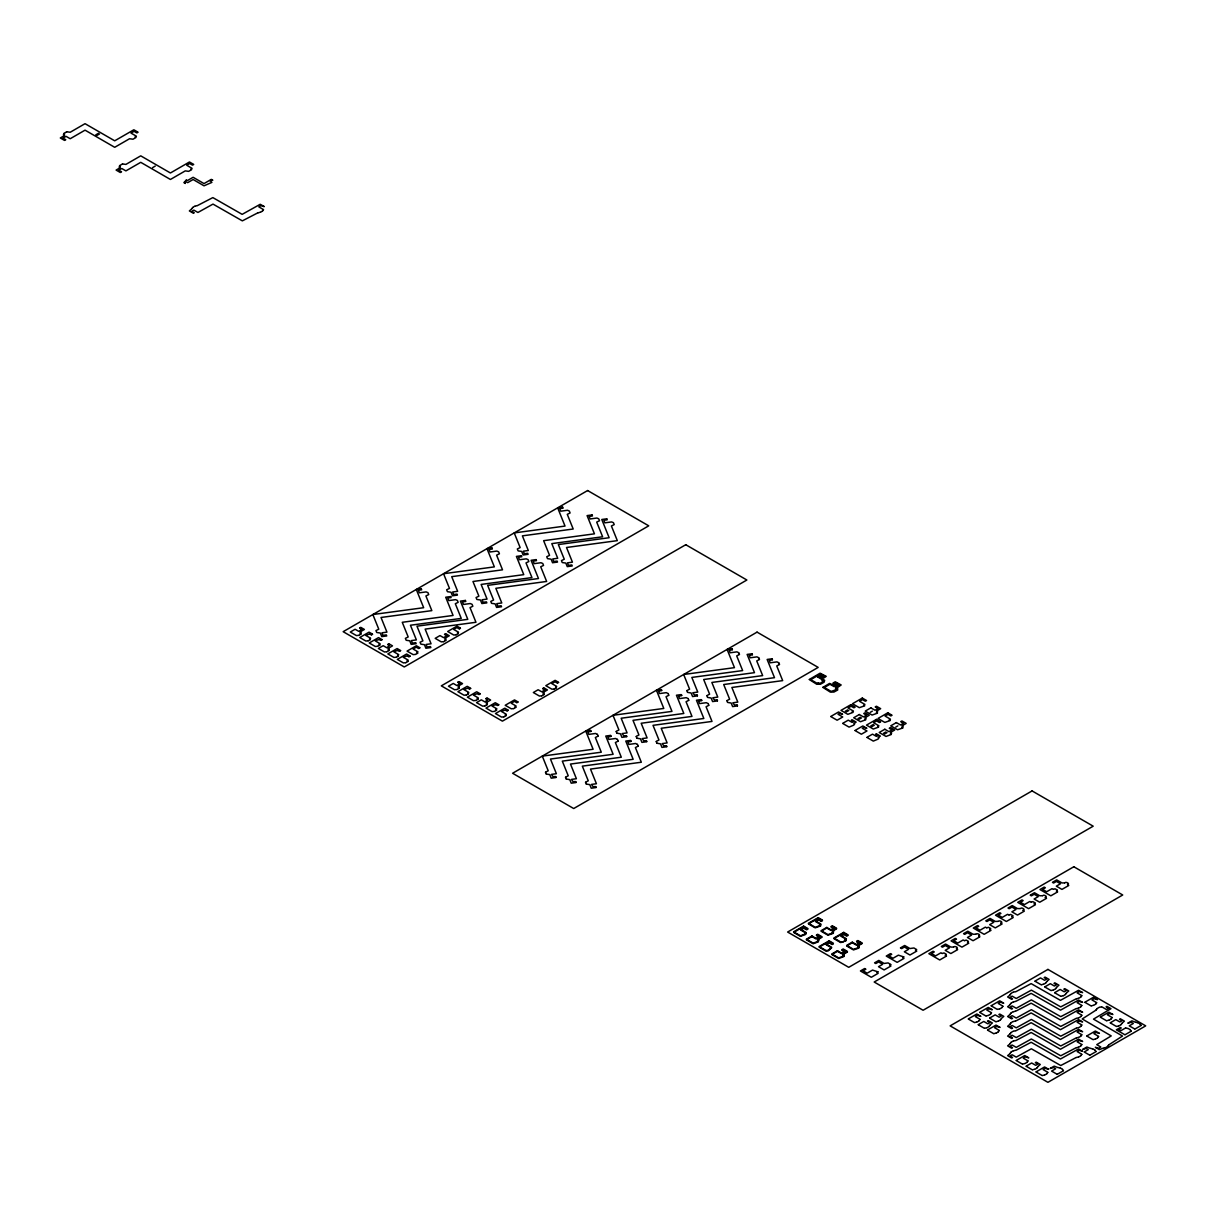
<?xml version="1.0" encoding="UTF-8"?>
<svg xmlns="http://www.w3.org/2000/svg" width="1206" height="1206" viewBox="0 0 1206 1206"><rect width="100%" height="100%" fill="white"/><g stroke="black" fill="none" stroke-linecap="round" stroke-linejoin="round"><path stroke-width="1.5" d="M95.787 134.846L98.44 133.308M96.872 135.464L99.51 133.941M152.589 167.634L155.227 166.096M192.643 207.417L194.769 206.181M191.709 208.653L192.643 207.643M196.91 205.638L195.176 206.181M258.28 212.814L260.014 212.286M263.481 209.814L262.546 210.809M260.421 212.286L262.546 211.05M359.674 628.009L360.639 627.452M358.8 635.381L360.88 634.175M371.554 634.869L372.518 634.311M368.267 640.838L370.348 639.632M381.021 640.326L381.985 639.783M377.734 646.31L379.815 645.104M387.759 644.426L388.724 643.868M386.87 651.783L388.965 650.577M399.623 651.285L400.588 650.727M396.337 657.255L398.432 656.049M418.844 648.466L419.809 647.908M444.562 634.326L445.527 633.768M409.09 656.742L410.055 656.185M415.557 654.436L417.653 653.245M459.456 628.869L460.421 628.311M405.804 662.712L407.884 661.506M443.672 641.682L445.768 640.476M456.17 634.838L458.25 633.647M457.828 682.189L458.793 681.631M456.953 689.546L459.034 688.34M469.692 689.048L470.657 688.49M466.405 695.018L468.501 693.812M479.159 694.505L480.124 693.947M475.873 700.475L477.953 699.269M485.897 698.606L486.862 698.048M485.023 705.962L487.103 704.756M497.776 705.45L498.741 704.892M494.49 711.419L496.57 710.228M516.997 702.646L517.962 702.088M542.715 688.49L543.665 687.933M507.244 710.922L508.208 710.364M513.711 708.615L515.791 707.409M557.594 683.048L558.559 682.49M503.957 716.892L506.038 715.686M541.826 695.862L543.906 694.656M554.308 689.018L556.403 687.812M830.874 716.424L838.592 711.962L842.602 714.284L839.482 713.409L838.019 714.254L842.738 716.982L837.13 720.223L830.874 716.605M845.27 711.239L847.682 709.852M846.386 711.887L848.798 710.5M842.798 723.314L848.255 720.163L852.175 722.424L853.637 721.58L851.315 720.238L852.129 719.786L856.139 722.093L853.878 723.404L854.677 723.871L853.773 725.123L849.054 727.112L842.798 723.494M857.979 718.625L860.391 717.238M870.28 712.339L872.36 711.133M859.094 719.273L861.506 717.887M855.114 730.414L862.833 725.967L866.843 728.273L863.737 727.414L862.275 728.258L866.993 730.972L861.37 734.213L855.114 730.61M870.777 725.967L873.189 724.58M871.908 726.615L874.305 725.228M867.054 737.303L872.511 734.153L876.415 736.414L877.878 735.57L875.571 734.243L876.37 733.776L880.38 736.097L878.119 737.394L878.918 737.861L878.028 739.127L873.31 741.102L867.054 737.499M883.485 733.354L885.897 731.967M895.787 727.067L897.882 725.861M884.616 734.002L887.013 732.615M942.549 953.479L943.936 952.921L946.167 954.157M953.66 947.072C954.7 945.398 959.328 947.991 956.464 948.685M964.77 940.65L966.157 940.092L968.388 941.328M975.88 934.243C976.966 932.57 981.548 935.208 978.684 935.856M986.99 927.821L988.377 927.263L990.608 928.499M998.101 921.399C999.186 919.741 1003.769 922.379 1000.905 923.027M1009.211 914.992L1010.598 914.434L1012.829 915.671M1020.321 908.57C1021.407 906.912 1025.989 909.55 1023.125 910.198M1031.432 902.163L1032.818 901.606L1035.05 902.842M1042.542 895.741C1043.627 894.083 1048.24 896.721 1045.346 897.37M1053.652 889.335L1055.039 888.777L1057.27 890.013M1064.762 882.913C1065.803 881.269 1070.446 883.817 1067.566 884.541M945.353 955.107L946.167 954.624M967.574 942.278L968.388 941.796M989.794 929.449L990.608 928.967M1012.015 916.62L1012.829 916.138M1034.235 903.791L1035.05 903.309M1056.456 890.963L1057.27 890.48M1010.96 993.427L1013.085 992.191M1010.025 994.664L1010.96 993.654M1015.226 991.649L1013.492 992.191M968.388 1018.874L976.83 1014.005L980.885 1016.341L977.508 1015.392L975.368 1016.613L980.056 1019.311M979.8 1012.286L988.257 1007.402L992.297 1009.754L988.92 1008.789L986.794 1010.025L991.468 1012.723M991.226 1005.698L999.668 1000.814L1003.724 1003.151L1000.347 1002.201L998.221 1003.437L1002.895 1006.136M1035.05 981.066L1040.507 977.915L1044.577 980.282L1046.718 979.046L1044.2 977.599L1045.059 977.101L1049.114 979.438L1046.718 981.503M974.84 1022.552L976.634 1022.04M980.056 1019.552L979.166 1020.577M986.267 1015.965L988.046 1015.452M991.468 1012.965L990.578 1013.99M997.679 1009.377L999.473 1008.864M1002.895 1006.362L1002.005 1007.402M977.041 1022.04L979.166 1020.819M988.453 1015.452L990.578 1014.231M999.88 1008.864L1002.005 1007.628M1041.517 984.744L1043.28 984.232M1046.718 981.744L1045.798 982.754M1010.96 1003.196L1013.085 1001.975M1043.687 984.232L1045.828 983.011M1010.025 1004.432L1010.96 1003.437M1015.226 1001.432L1013.492 1001.975M978.307 1024.603L983.749 1021.452L987.835 1023.819L989.96 1022.582L987.458 1021.135L988.317 1020.638L992.372 1022.974L989.975 1025.04M989.719 1018.015L995.176 1014.864L999.246 1017.216L1001.387 1015.98L998.87 1014.532L999.729 1014.035L1003.784 1016.372L1001.387 1018.452M1044.878 986.84L1050.336 983.689L1054.406 986.041L1056.546 984.82L1054.029 983.357L1054.888 982.86L1058.943 985.196L1056.546 987.277M1010.96 1012.98L1013.085 1011.744M984.759 1028.281L986.538 1027.768M989.975 1025.281L989.056 1026.291M996.186 1021.693L997.95 1021.181M1001.387 1018.693L1000.467 1019.703M986.945 1027.768L989.071 1026.532M998.357 1021.181L1000.498 1019.944M1010.025 1014.216L1010.96 1013.206M1015.226 1011.201L1013.492 1011.744M1051.346 990.518L1053.109 990.005M1056.546 987.518L1055.627 988.528M1053.516 990.005L1055.657 988.769M987.563 1029.954L996.02 1025.085L1000.076 1027.422L996.699 1026.472L994.558 1027.693L999.231 1030.391M1054.707 992.613L1060.164 989.463L1064.25 991.814L1066.375 990.578L1063.858 989.131L1064.717 988.634L1068.772 990.97L1066.375 993.051M1010.96 1022.748L1013.085 1021.527M1010.025 1023.984L1010.96 1022.99M1015.226 1020.985L1013.492 1021.527M994.03 1033.632L995.809 1033.12M999.231 1030.633L998.342 1031.658M996.216 1033.12L998.342 1031.899M1061.174 996.292L1062.953 995.764M1066.375 993.277L1065.471 994.302M1063.36 995.764L1065.486 994.543M1010.96 1032.532L1013.085 1031.296M1010.025 1033.768L1010.96 1032.758M1015.226 1030.753L1013.492 1031.296M1076.581 998.824L1078.33 998.297M1081.797 995.824L1080.862 996.834M1078.737 998.297L1080.862 997.061M1010.96 1042.301L1013.085 1041.08M1010.025 1043.537L1010.96 1042.542M1015.226 1040.537L1013.492 1041.08M1084.978 1002.171L1093.42 997.302L1097.475 999.638L1094.098 998.689L1091.958 999.91L1096.646 1002.623M1076.581 1008.608L1078.33 1008.065M1081.797 1005.593L1080.862 1006.603M1078.737 1008.065L1080.862 1006.844M1010.96 1052.084L1013.085 1050.848M1091.43 1005.864L1093.224 1005.337M1096.646 1002.849L1095.757 1003.874M1010.025 1053.32L1010.96 1052.31M1015.226 1050.305L1013.492 1050.848M1093.631 1005.337L1095.757 1004.116M1076.581 1018.377L1078.33 1017.849M1081.797 1015.377L1080.862 1016.387M1078.737 1017.849L1080.862 1016.613M1097.083 1008.563L1099.209 1007.342M1096.148 1009.814L1097.083 1008.804M1101.364 1006.799L1099.616 1007.342M1016.296 1060.406L1024.738 1055.521L1028.793 1057.858L1025.417 1056.908L1023.276 1058.144L1027.949 1060.843M1076.581 1028.16L1078.33 1027.618M1081.797 1025.145L1080.862 1026.155M1078.737 1027.618L1080.862 1026.396M1100.415 1017.035L1108.857 1012.166L1112.912 1014.502L1109.535 1013.553L1107.394 1014.774L1112.083 1017.472M1022.748 1064.084L1024.527 1063.556M1027.949 1061.069L1027.06 1062.094M1024.934 1063.556L1027.06 1062.335M1026.216 1066.119L1031.658 1062.983L1035.743 1065.335L1037.869 1064.099L1035.351 1062.652L1036.225 1062.154L1040.265 1064.491L1037.869 1066.556M1076.581 1037.929L1078.33 1037.401M1081.797 1034.929L1080.862 1035.939M1106.867 1020.713L1108.661 1020.201M1112.083 1017.713L1111.193 1018.738M1078.737 1037.401L1080.862 1036.165M1109.068 1020.201L1111.193 1018.98M1086.908 1035.894L1095.365 1031.024L1099.405 1033.361L1096.028 1032.411L1093.902 1033.632L1098.576 1036.346M1110.334 1022.763L1115.776 1019.613L1119.861 1021.964L1121.987 1020.743L1119.485 1019.296L1120.344 1018.784L1124.399 1021.135L1122.002 1023.201M1032.668 1069.797L1034.447 1069.285M1037.869 1066.797L1036.964 1067.807M1034.854 1069.285L1036.979 1068.064M1076.581 1047.713L1078.33 1047.17M1081.797 1044.697L1080.862 1045.708M1036.12 1071.848L1044.562 1066.963L1048.617 1069.3L1045.24 1068.35L1043.115 1069.586L1047.788 1072.285M1078.737 1047.17L1080.862 1045.949M1093.375 1039.587L1095.154 1039.059M1098.576 1036.572L1097.686 1037.597M1116.786 1026.442L1118.565 1025.929M1122.002 1023.442L1121.083 1024.452M1095.561 1039.059L1097.686 1037.838M1118.972 1025.929L1121.098 1024.693M1042.572 1075.526L1044.366 1075.013M1047.788 1072.526L1046.898 1073.551M1090.42 1048.406L1086.832 1047.019L1082.777 1049.356L1086.154 1048.406L1088.279 1049.627L1084.209 1051.994L1089.666 1055.129M1125.545 1027.979L1120.871 1030.678L1118.731 1029.442L1121.248 1027.994L1120.389 1027.497L1116.334 1029.834L1124.791 1034.703M1135.464 1022.251L1131.876 1020.864L1127.821 1023.201L1131.198 1022.251L1133.323 1023.472L1129.253 1025.839L1134.71 1028.974M1044.773 1075.013L1046.898 1073.777M1057.798 1067.521L1054.21 1066.134L1050.155 1068.471L1053.531 1067.521L1055.672 1068.742L1051.587 1071.094L1057.044 1074.245M1076.581 1057.481L1078.33 1056.953M1081.797 1054.481L1080.862 1055.491M1127.731 1028.492L1125.952 1027.979M1078.737 1056.953L1080.862 1055.717M1130.263 1029.954L1131.153 1030.979M1140.183 1024.226L1141.072 1025.251M1095.138 1050.381L1096.028 1051.406M1062.516 1069.496L1063.421 1070.521M1125.108 1034.703L1131.153 1031.22M1135.027 1028.974L1141.072 1025.492M1089.983 1055.129L1096.028 1051.647M1057.361 1074.245L1063.421 1070.762M1103.369 1048.24L1105.103 1047.697M1108.585 1045.24L1107.636 1046.235M1105.51 1047.697L1107.636 1046.476M1092.591 1048.934L1090.827 1048.406M1137.635 1022.778L1135.871 1022.251M1059.968 1068.049L1058.205 1067.521M731.861 648.768L727.097 649.416L734.469 667.657L683.666 674.486L689.591 689.154L686.998 690.525M732.268 649.793L731.936 649.838A2.894 1.673 0 0 1 729.947 650.094L729.178 650.215L730.203 652.763L736.941 651.858L738.539 652.642M739.323 654.557L736.715 655.913L742.64 670.581L691.837 677.425L697.761 692.093L692.787 692.772L694.596 695.214A2.894 1.673 0 0 1 696.586 694.942L696.917 694.897M751.881 653.788L747.117 654.421L754.489 672.662L703.686 679.506L709.61 694.174L707.018 695.53M752.288 654.813L751.956 654.858A2.894 1.673 0 0 1 749.966 655.114L749.197 655.22L750.222 657.783L756.961 656.863L758.559 657.662M759.343 659.576L756.735 660.933L762.659 675.601L711.857 682.445L717.781 697.113L712.806 697.777L714.615 700.234A2.894 1.673 0 0 1 716.605 699.962L716.937 699.917M771.9 658.808L767.137 659.441L774.508 677.682L723.706 684.526L729.63 699.194L727.037 700.55M772.307 659.833L771.976 659.878A2.894 1.673 0 0 1 769.986 660.134L769.217 660.24L770.242 662.787L776.981 661.883L778.579 662.682M779.362 664.596L776.754 665.953L782.679 680.621L731.876 687.465L737.801 702.133L732.826 702.797L734.635 705.239A2.894 1.673 0 0 1 736.625 704.982L736.956 704.937M661.174 689.576L656.426 690.209L663.797 708.45L612.98 715.294L618.919 729.962L616.311 731.318M659.275 690.902L658.506 691.008L659.531 693.571L666.27 692.651L667.868 693.45M661.597 690.601L661.265 690.646A2.894 1.673 0 0 1 659.275 690.902M687.767 692.425L691.128 692.983L692.576 696.555L697.324 695.922M668.637 695.365L666.044 696.721L671.968 711.389L621.165 718.233L627.09 732.901L622.115 733.565L623.924 736.007A2.894 1.673 0 0 1 625.899 735.75L626.246 735.705M681.194 694.596L676.445 695.229L683.817 713.47L632.999 720.314L638.939 734.982L636.331 736.338M681.616 695.606L681.269 695.651A2.894 1.673 0 0 1 679.295 695.922L678.526 696.028L679.551 698.576L686.289 697.671L687.887 698.47M707.786 697.445L711.148 698.003L712.595 701.575L717.344 700.942M688.656 700.385L686.063 701.741L691.988 716.409L641.185 723.253L647.109 737.921L642.135 738.585L643.944 741.027A2.894 1.673 0 0 1 645.919 740.77L646.265 740.725M701.214 699.616L696.465 700.249L703.837 718.49L653.019 725.334L658.958 740.002L656.35 741.358M701.636 700.626L701.289 700.671A2.894 1.673 0 0 1 699.314 700.942L698.53 701.048L699.57 703.595L706.309 702.691L707.907 703.475M727.806 702.465L731.168 703.023L732.615 706.595L737.363 705.947M708.676 705.389L706.083 706.761L712.007 721.429L661.205 728.258L667.129 742.926L662.154 743.605L663.963 746.047A2.894 1.673 0 0 1 665.938 745.79L666.285 745.73M590.488 730.384L585.739 731.032L593.111 749.273L542.293 756.117L548.217 770.785L545.625 772.142M590.895 731.409L590.563 731.454A2.894 1.673 0 0 1 588.588 731.725L587.804 731.831L588.83 734.379L595.568 733.474L597.181 734.258M617.095 733.233L620.457 733.791L621.904 737.363L626.653 736.715M597.95 736.173L595.357 737.529L601.281 752.197L550.464 759.041L556.388 773.709L551.428 774.388L553.222 776.83A2.894 1.673 0 0 1 555.212 776.558L555.544 776.513M610.507 735.404L605.759 736.052L613.13 754.293L562.313 761.122L568.237 775.79L565.644 777.146M610.914 736.429L610.583 736.474A2.894 1.673 0 0 1 608.608 736.73L607.824 736.851L608.849 739.399L615.588 738.494L617.201 739.278M637.115 738.253L640.476 738.811L641.924 742.383L646.672 741.735M617.969 741.193L615.377 742.549L621.301 757.217L570.483 764.061L576.408 778.729L571.448 779.393L573.242 781.85A2.894 1.673 0 0 1 575.232 781.578L575.564 781.533M630.527 740.424L625.778 741.057L633.15 759.298L582.332 766.142L588.257 780.81L585.664 782.166M630.934 741.449L630.602 741.494A2.894 1.673 0 0 1 628.628 741.75L627.844 741.856L628.869 744.419L635.607 743.499L637.22 744.298M657.134 743.273L660.496 743.831L661.943 747.388L666.692 746.755M637.989 746.212L635.396 747.569L641.321 762.237L590.503 769.081L596.427 783.749L591.468 784.413L593.262 786.855A2.894 1.673 0 0 1 595.251 786.598L595.583 786.553M546.393 774.056L549.77 774.599L551.202 778.172L555.951 777.538M566.413 779.061L569.79 779.619L571.222 783.191L575.971 782.558M586.433 784.081L589.809 784.639L591.241 788.211L595.99 787.563M257.873 212.814L242.346 220.864L212.995 204.1L197.92 212.467L193.834 210.115L191.754 211.321L194.272 212.769L193.397 213.281L189.357 210.929L191.709 208.879M1015.769 991.739L1031.145 983.614L1060.451 1000.362L1078.571 990.277L1082.626 992.613L1079.249 991.664L1077.124 992.885L1081.797 995.583M1015.769 1030.829L1031.145 1022.718L1060.451 1039.466L1078.571 1029.381L1082.626 1031.718L1079.249 1030.768L1077.124 1031.989L1081.797 1034.688M1015.769 1040.612L1031.145 1032.487L1060.451 1049.235L1078.571 1039.15L1082.626 1041.487L1079.249 1040.537L1077.124 1041.773L1081.797 1044.471M1015.769 1050.381L1031.145 1042.27L1060.451 1059.019L1078.571 1048.934L1082.626 1051.27L1079.249 1050.305L1077.124 1051.542L1081.797 1054.24M1076.174 1008.608L1060.737 1016.658L1031.356 999.895L1016.236 1008.261L1012.151 1005.91L1010.025 1007.131L1012.543 1008.593L1011.668 1009.09L1007.628 1006.754L1010.1 1004.719M1076.174 1018.377L1060.737 1026.427L1031.356 1009.678L1016.236 1018.03L1012.151 1015.678L1010.025 1016.914L1012.543 1018.361L1011.668 1018.859L1007.628 1016.522L1010.025 1014.442M1076.174 1028.16L1060.737 1036.21L1031.356 1019.447L1016.236 1027.813L1012.151 1025.462L1010.025 1026.683L1012.543 1028.145L1011.668 1028.643L1007.628 1026.306L1010.025 1024.226M1102.962 1048.24L1099.375 1049.627L1095.319 1047.29L1098.696 1048.24L1100.837 1047.019L1096.751 1044.652L1111.239 1035.924L1082.219 1018.964L1096.148 1010.04M1076.174 1037.929L1060.737 1045.979L1031.356 1029.231L1016.236 1037.582L1012.151 1035.23L1010.025 1036.467L1012.543 1037.914L1011.668 1038.411L1007.628 1036.075L1010.025 1033.994M1076.174 1047.713L1060.737 1055.763L1031.356 1038.999L1016.236 1047.366L1012.151 1045.014L1010.025 1046.235L1012.543 1047.697L1011.668 1048.195L1007.628 1045.843L1010.1 1043.823M1015.723 1021.03L1031.145 1012.934L1060.451 1029.683L1078.571 1019.598L1082.626 1021.934L1079.249 1020.985L1077.124 1022.221L1081.797 1024.919M1076.174 1057.481L1060.737 1065.531L1031.356 1048.783L1016.236 1057.134L1012.151 1054.783L1010.025 1056.019L1012.543 1057.466L1011.668 1057.964L1007.628 1055.627L1010.1 1053.607M263.481 209.573L258.808 206.874L260.903 205.668L264.28 206.618L260.225 204.281L242.15 214.351L212.844 197.603L197.317 205.638M1064.355 882.913L1061.943 882.928L1056.682 879.898L1052.431 882.355L1053.607 883.033L1056.396 881.42L1060.481 883.772L1056.32 886.169L1061.943 889.41L1068.772 885.475L1067.566 884.782M1053.245 889.335L1052.039 888.641L1046.672 891.747L1042.587 889.38L1045.376 887.767L1044.2 887.088L1039.949 889.546L1050.818 895.832L1057.662 891.882L1056.456 891.189M1042.135 895.741L1039.723 895.757L1034.462 892.726L1030.21 895.184L1031.386 895.862L1034.175 894.249L1038.26 896.601L1034.1 898.998L1039.723 902.239L1046.552 898.304L1045.346 897.611M1031.024 902.163L1029.818 901.47L1024.452 904.575L1020.366 902.209L1023.155 900.596L1021.979 899.917L1017.728 902.374L1028.597 908.661L1035.441 904.711L1034.235 904.018M1019.914 908.57L1017.502 908.585L1012.241 905.555L1007.99 908.012L1009.166 908.691L1011.955 907.078L1016.04 909.43L1011.879 911.826L1017.502 915.068L1024.331 911.133L1023.125 910.44M1008.804 914.992L1007.598 914.299L1002.231 917.404L998.146 915.037L1000.935 913.424L999.759 912.746L995.508 915.203L1006.377 921.49L1013.221 917.54L1012.015 916.846M997.694 921.399L995.282 921.414L990.02 918.384L985.769 920.841L986.945 921.52L989.734 919.907L993.819 922.258L989.659 924.655L995.282 927.896L1002.111 923.962L1000.905 923.268M986.583 927.821L985.377 927.128L980.011 930.233L975.925 927.866L978.714 926.268L977.538 925.575L973.287 928.032L984.156 934.318L991 930.369L989.794 929.675M558.559 682.31L555.122 680.32L545.805 685.686L551.911 689.199L553.991 689.018M557.278 683.048L555.031 681.752L551.82 683.606L556.72 686.425L555.514 687.119L556.403 687.631M460.421 628.13L456.968 626.14L447.667 631.507L453.757 635.034L455.853 634.838M459.139 628.869L456.893 627.572L453.682 629.426L458.566 632.245L457.375 632.954L458.25 633.452M1138.057 1022.763L1140.183 1024M1101.771 1006.799L1106.445 1009.512L1108.57 1008.276L1106.068 1006.829L1106.927 1006.332L1110.982 1008.668L1093.495 1019.13L1122.515 1036.044L1108.585 1044.999M975.473 934.243L973.061 934.243L967.8 931.213L963.549 933.67L964.725 934.348L967.514 932.735L971.599 935.087L967.438 937.484L973.061 940.725L979.89 936.791L978.684 936.097M543.996 687.933L547.434 689.938L542.956 692.53L544.238 693.269L543.032 693.963L543.906 694.475M542.715 688.686L544.961 689.983L541.75 691.822L538.132 689.742L533.323 692.53L539.414 696.043L541.509 695.862M1084.978 1002.367L1091.023 1005.864M445.843 633.768L449.295 635.758L444.803 638.351L446.084 639.09L444.878 639.783L445.768 640.296M1128.138 1028.492L1130.263 1029.713M1076.174 998.824L1060.737 1006.874L1031.356 990.126L1016.236 998.478L1012.151 996.126L1010.025 997.362L1012.543 998.809L1011.668 999.307L1007.628 996.97L1010.1 994.95M444.562 634.507L446.808 635.803L443.597 637.657L439.994 635.577L435.185 638.351L441.275 641.863L443.356 641.682M1081.797 1005.367L1077.124 1002.668L1079.249 1001.432L1082.626 1002.382L1078.571 1000.045L1060.526 1010.146L1031.145 993.382L1015.633 1001.432M1100.415 1017.231L1106.46 1020.713M1110.334 1022.944L1116.379 1026.442M1035.05 981.262L1041.11 984.744M1044.878 987.021L1050.939 990.518M964.363 940.65L963.157 939.956L957.79 943.062L953.705 940.695L956.494 939.097L955.318 938.404L951.067 940.861L961.936 947.147L968.78 943.198L967.574 942.504M1054.707 992.794L1060.767 996.292M1081.797 1015.135L1077.124 1012.437L1079.249 1011.216L1082.626 1012.166L1078.571 1009.829L1060.451 1019.914L1031.145 1003.166L1015.633 1011.201M953.253 947.072L950.841 947.072L945.579 944.042L941.328 946.499L942.504 947.177L945.293 945.564L949.378 947.916L945.218 950.313L950.841 953.554L957.67 949.619L956.464 948.926M517.962 701.907L514.51 699.917L505.208 705.284L511.299 708.796L513.394 708.615M516.681 702.646L514.434 701.349L511.223 703.204L516.123 706.023L514.917 706.716L515.791 707.229M419.809 647.728L416.372 645.738L407.055 651.104L413.161 654.632L415.241 654.436M418.527 648.466L416.281 647.17L413.07 649.024L417.969 651.843L416.763 652.536L417.653 653.049M1086.908 1036.09L1092.968 1039.587M942.142 953.479L940.936 952.785L935.57 955.891L931.484 953.524L934.273 951.926L933.097 951.233L928.846 953.69L939.715 959.976L946.559 956.026L945.353 955.333M459.109 681.631L462.561 683.621L458.069 686.214L459.35 686.953L458.144 687.646L459.034 688.159M470.657 688.294L467.219 686.304L457.903 691.686L464.009 695.199L466.089 695.018M480.124 693.767L476.671 691.777L467.37 697.143L473.476 700.671L475.556 700.475M487.194 698.048L490.631 700.038L486.139 702.631L487.435 703.369L486.229 704.063L487.103 704.575M498.741 704.711L495.289 702.721L485.988 708.088L492.078 711.615L494.159 711.419M508.208 710.168L504.756 708.178L495.455 713.56L501.545 717.073L503.626 716.892M1093.013 1048.918L1095.138 1050.155M457.828 682.37L458.506 682.762A1.809 1.055 0 0 0 459.396 683.274L460.074 683.666L456.863 685.521L453.26 683.44L448.451 686.214L454.541 689.742L456.622 689.546M469.375 689.048L468.697 688.656A1.809 1.055 0 0 1 467.807 688.129L463.918 689.591L468.817 692.425L467.611 693.118L468.501 693.631M478.842 694.505L478.164 694.113A1.809 1.055 0 0 1 477.275 693.601L473.385 695.063L478.285 697.882L477.079 698.576L477.953 699.088M485.897 698.787L486.47 699.103A1.809 1.055 0 0 0 487.586 699.751L484.948 701.937L481.33 699.842L476.521 702.631L482.611 706.143L484.706 705.962M497.46 705.45L496.887 705.133A1.809 1.055 0 0 1 495.772 704.485L492.003 706.007L496.887 708.827L495.696 709.52L496.57 710.033M506.912 710.922L506.354 710.59A1.809 1.055 0 0 1 505.239 709.942L501.47 711.465L506.354 714.299L505.148 714.992L506.038 715.505M360.971 627.452L364.408 629.457L359.916 632.05L361.212 632.788L360.006 633.482L360.88 633.994M372.518 634.13L369.066 632.14L359.765 637.507L365.855 641.019L367.936 640.838M381.985 639.587L378.533 637.597L369.232 642.964L375.322 646.491L377.403 646.31M389.041 643.868L392.493 645.858L388 648.451L389.282 649.19L388.076 649.883L388.965 650.396M400.588 650.531L397.136 648.542L387.835 653.923L393.94 657.436L396.02 657.255M410.055 656.004L406.603 654.014L397.302 659.38L403.392 662.908L405.487 662.712M359.674 628.205L360.353 628.582A1.809 1.055 0 0 0 361.257 629.11L361.921 629.502L358.725 631.341L355.107 629.261L350.298 632.05L356.388 635.562L358.484 635.381M371.237 634.869L370.559 634.477A1.809 1.055 0 0 1 369.669 633.964L365.78 635.426L370.664 638.245L369.473 638.939L370.348 639.451M380.689 640.326L380.026 639.934A1.809 1.055 0 0 1 379.121 639.421L375.247 640.883L380.131 643.718L378.925 644.411L379.815 644.909M387.759 644.607L388.317 644.939A1.809 1.055 0 0 0 389.448 645.587L386.794 647.758L383.191 645.677L378.367 648.451L384.473 651.979L386.553 651.783M399.307 651.285L398.749 650.954A1.809 1.055 0 0 1 397.618 650.305L393.849 651.828L398.749 654.662L397.543 655.355L398.432 655.868M408.774 656.742L408.201 656.411A1.809 1.055 0 0 1 407.085 655.778L403.317 657.3L408.216 660.119L407.01 660.813L407.884 661.325M991.226 1005.879L997.272 1009.377M979.8 1012.467L985.86 1015.965M989.719 1018.196L995.779 1021.693M1060.391 1068.034L1062.516 1069.255M968.388 1019.07L974.433 1022.552M978.307 1024.798L984.352 1028.281M987.563 1030.135L993.623 1033.632M1016.296 1060.587L1022.341 1064.084M1026.216 1066.315L1032.261 1069.797M1036.12 1072.028L1042.165 1075.526M778.85 662.772L779.528 664.431M772.172 658.898L772.473 659.667M758.83 657.752L759.509 659.411M752.152 653.893L752.454 654.647M738.811 652.748L739.489 654.406M732.132 648.873L732.434 649.642M737.228 705.028L737.529 705.796M726.856 700.716L727.535 702.374M717.208 700.008L717.51 700.776M706.837 695.696L707.515 697.354M708.178 703.58L708.857 705.239M701.485 699.706L701.802 700.475M697.189 695.003L697.49 695.756M686.817 690.676L687.495 692.334M688.159 698.56L688.837 700.219M681.465 694.686L681.782 695.455M668.139 693.54L668.817 695.199M661.446 689.666L661.762 690.435M666.556 745.836L666.858 746.604M656.185 741.509L656.863 743.167M646.537 740.816L646.838 741.584M636.165 736.504L636.843 738.147M637.492 744.388L638.155 746.047M630.798 740.514L631.1 741.283M626.517 735.796L626.819 736.565M616.145 731.484L616.824 733.142M617.472 739.384L618.135 741.042M610.779 735.509L611.08 736.263M597.452 734.364L598.116 736.022M590.759 730.489L591.061 731.258M595.854 786.644L596.171 787.412M585.498 782.332L586.161 783.99M575.835 781.624L576.151 782.393M565.478 777.312L566.142 778.97M555.815 776.619L556.132 777.373M545.459 772.292L546.122 773.951M877.908 971.825L876.852 972.579L878.149 973.332L871.32 977.267L860.406 970.966L864.657 968.508L865.878 969.217L863.089 970.83L867.159 973.182L872.541 970.091L877.908 971.825M890.706 964.498L889.651 965.237L890.963 965.991L884.119 969.941L878.511 966.699L882.656 964.303L878.586 961.936L875.797 963.549L874.576 962.84L878.827 960.398L884.119 963.458L888.098 962.916L890.706 964.498M903.746 956.916L902.691 957.654L903.987 958.408L897.158 962.358L886.244 956.057L890.495 953.599L891.716 954.308L888.912 955.921L892.998 958.273L898.38 955.167L903.746 956.916M916.545 949.574L915.49 950.328L916.801 951.067L909.957 955.016L904.349 951.775L908.495 949.378L904.425 947.027L901.621 948.64L900.415 947.931L904.666 945.474L909.957 948.534L913.952 947.976L916.545 949.574M809.316 679.551L816.733 684.254L820.487 684.194L824.12 682.189L824.633 680.32L819.763 677.184L823.864 677.953L826.246 676.34L820.095 673.189L809.362 679.43M822.884 687.375L830.301 692.093L833.949 692.048L837.688 690.013L837.582 687.48L841.185 684.963L835.23 681.782L832.849 683.199L835.125 684.963L834.19 685.505L829.562 683.425L822.884 687.375M817.532 676.807L823.201 680.35C820.366 680.787 823.638 680.425 822.899 681.737L820.005 683.41C815.15 681.903 820.954 683.847 817.578 683.591L810.749 679.641L820.562 673.973L824.814 676.43L823.592 677.124C818.392 673.611 820.577 677.802 817.532 676.807M66.752 131.756L63.737 133.504L64.657 134.032L63.36 134.786L64.581 135.494L60.3 137.966L64.551 140.424L65.772 139.715L62.983 138.102L66.044 136.338L70.204 138.735L85.038 130.158L114.706 147.298L129.555 138.735L132.992 139.218L136.007 137.469L135.087 136.941L136.384 136.188L131.002 133.097L134.077 131.318L136.866 132.931L138.087 132.223L133.836 129.781L114.706 140.816L85.038 123.675L70.204 132.253L66.752 131.756M122.515 163.956L119.5 165.689L120.374 166.202L119.077 166.956L120.299 167.649L116.093 170.076L120.344 172.533L121.565 171.825L118.776 170.227L121.761 168.493L125.906 170.89L140.74 162.328L170.423 179.468L185.257 170.89L188.664 171.358L191.679 169.624L190.789 169.111L192.101 168.358L186.719 165.252L189.704 163.534L192.493 165.147L193.714 164.438L189.463 161.981L170.423 172.986L140.74 155.845L125.906 164.408L122.515 163.956M186.237 180.146L183.885 182.619L185.332 183.448L184.88 182.603L186.221 181.82L187.669 182.664L193.126 179.513L204.025 185.814L211.909 182.377L209.965 180.719L212.784 180.191L211.336 179.362L204.025 183.583L193.126 177.282L187.669 180.433L186.237 180.146M587.624 490.541L343.152 631.688L404.266 666.963L648.738 525.831L587.624 490.541M685.762 544.72L441.306 685.852L502.42 721.143L746.876 580.011L685.762 544.72M757.051 632.125L512.595 773.257L573.709 808.533L818.181 667.4L757.051 632.125M829.939 684.239L824.316 687.48L831.16 691.415L836.467 689.576L835.411 688.973L836.768 688.174L835.547 687.48L839.753 685.053L835.502 682.596L834.281 683.305L837.175 684.963L834.19 686.681L829.939 684.239M850.878 704.666L840.989 710.379L847.818 714.329L853.064 712.369L852.129 711.826L853.441 711.088L848.059 707.982L851.119 706.203L853.908 707.816L855.129 707.123L850.878 704.666M862.305 698.063L852.491 703.731L859.32 707.681L864.702 705.796L863.632 705.193L864.928 704.44L859.561 701.334L862.546 699.616L865.335 701.229L866.556 700.52L862.305 698.063M859.305 714.525L853.697 717.766L860.526 721.716L865.772 719.756L864.838 719.228L866.149 718.475L864.928 717.766L869.209 715.294L864.958 712.836L863.737 713.545L866.526 715.158L863.466 716.922L859.305 714.525M870.853 707.862L865.245 711.103L872.074 715.052L877.455 713.168L876.385 712.55L877.697 711.811L876.476 711.103L880.682 708.676L876.43 706.219L875.209 706.927L877.998 708.54L875.013 710.259L870.853 707.862M876.4 719.394L866.496 725.108L873.325 729.057L878.571 727.097L877.651 726.555L878.948 725.816L873.566 722.711L876.641 720.932L879.43 722.545L880.651 721.851L876.4 719.394M887.812 712.791L877.998 718.459L884.827 722.409L890.209 720.525L889.154 719.922L890.45 719.168L885.068 716.062L888.053 714.344L890.842 715.957L892.063 715.248L887.812 712.791M884.827 729.253L879.204 732.494L886.033 736.444L891.279 734.484L890.36 733.957L891.656 733.203L890.435 732.494L894.716 730.022L890.465 727.565L889.244 728.273L892.033 729.886L888.973 731.65L884.827 729.253M896.375 722.59L890.752 725.831L897.581 729.781L902.962 727.896L901.907 727.278L903.204 726.54L901.982 725.831L906.188 723.404L901.937 720.947L900.716 721.655L903.505 723.268L900.52 724.987L896.375 722.59M1032.08 790.91L787.624 932.042L848.738 967.318L1093.194 826.185L1032.08 790.91M803.588 926.087L793.638 931.831L800.467 935.781L805.698 933.821L804.779 933.293L806.075 932.54L800.709 929.434L803.829 927.625L806.618 929.238L807.839 928.545L803.588 926.087M818.211 917.645L808.397 923.314L815.226 927.263L820.608 925.379L819.537 924.761L820.849 924.007L815.467 920.917L818.452 919.183L821.241 920.796L822.462 920.103L818.211 917.645M803.588 926.675L793.638 932.419L800.467 936.369L805.698 934.409L804.779 933.881L806.075 933.127L800.709 930.022L803.829 928.213L806.618 929.826L807.839 929.133L803.588 926.675M818.211 918.233L808.397 923.902L815.226 927.851L820.608 925.967L819.537 925.349L820.849 924.61L815.467 921.505L818.452 919.771L821.241 921.384L822.462 920.691L818.211 918.233M811.955 935.977L806.347 939.218L813.176 943.167L818.407 941.208L817.487 940.68L818.784 939.926L817.578 939.218L821.919 936.715L817.668 934.258L816.447 934.967L819.236 936.58L816.115 938.389L811.955 935.977M826.758 927.429L821.15 930.67L827.979 934.62L833.361 932.735L832.306 932.132L833.602 931.379L832.381 930.67L836.587 928.243L832.336 925.801L831.115 926.494L833.904 928.107L830.919 929.826L826.758 927.429M811.955 936.565L806.347 939.806L813.176 943.755L818.407 941.796L817.487 941.268L818.784 940.514L817.578 939.806L821.919 937.303L817.668 934.846L816.447 935.555L819.236 937.168L816.115 938.977L811.955 936.565M826.758 928.017L821.15 931.258L827.979 935.208L833.361 933.323L832.306 932.72L833.602 931.967L832.381 931.258L836.587 928.831L832.336 926.389L831.115 927.082L833.904 928.695L830.919 930.414L826.758 928.017M829.11 940.816L819.145 946.559L825.974 950.509L828.205 950.283L831.597 947.268L826.216 944.162L829.351 942.353L832.14 943.966L833.361 943.273L829.11 940.816M843.718 932.374L833.904 938.042L840.733 941.992L843.1 941.841L846.115 940.107L845.059 939.489L846.356 938.75L840.974 935.645L843.959 933.911L846.748 935.524L847.969 934.831L843.718 932.374M829.11 941.404L819.145 947.147L825.974 951.097L828.205 950.871L831.597 947.856L826.216 944.75L829.351 942.941L832.14 944.554L833.361 943.861L829.11 941.404M843.718 932.962L833.904 938.63L840.733 942.579L846.115 940.695L845.059 940.077L846.356 939.338L840.974 936.233L843.959 934.499L846.748 936.112L847.969 935.419L843.718 932.962M837.461 950.705L831.854 953.946L838.683 957.896L843.929 955.936L842.994 955.408L844.306 954.655L843.084 953.946L847.426 951.444L843.175 948.986L841.954 949.695L844.743 951.308L841.622 953.117L837.461 950.705M852.28 942.157L846.657 945.398L853.501 949.348L858.868 947.464L857.813 946.861L859.109 946.107L857.888 945.398L862.094 942.971L857.843 940.529L856.622 941.223L859.411 942.836L856.426 944.554L852.28 942.157M837.461 951.293L831.854 954.549L838.683 958.484L843.929 956.524L842.994 955.996L844.306 955.242L843.084 954.549L847.426 952.031L843.175 949.574L841.954 950.283L844.743 951.896L841.622 953.705L837.461 951.293M852.28 942.745L846.657 945.986L853.501 949.936L858.868 948.052L857.813 947.449L859.109 946.695L857.888 945.986L862.094 943.559L857.843 941.117L856.622 941.811L859.411 943.424L856.426 945.142L852.28 942.745M1073.837 866.752L874.184 982.016L923.087 1010.251L1122.726 894.988L1073.837 866.752M1047.924 969.413L950.132 1025.869L1047.924 1082.325L1145.7 1025.869L1047.924 969.413M562.629 507.168L557.669 507.832L565.026 526.072L514.223 532.916L520.148 547.584L517.329 548.971L518.098 550.886L521.685 551.413L523.133 554.986L528.107 554.323L527.685 553.298L524.384 553.75L523.344 551.187L528.318 550.524L522.394 535.856L573.197 529.012L567.272 514.344L570.091 512.957L569.322 511.043L567.498 510.274L560.76 511.193L559.735 508.63L563.051 508.193L562.629 507.168M592.04 514.932L587.081 515.595L594.452 533.836L543.635 540.68L549.559 555.348L546.74 556.735L547.509 558.649L551.112 559.177L552.544 562.75L557.519 562.086L557.112 561.061L553.795 561.499L552.77 558.951L557.73 558.288L551.805 543.62L602.623 536.776L596.699 522.108L599.518 520.721L598.734 518.806L596.91 518.037L590.171 518.957L589.146 516.394L592.463 515.957L592.04 514.932M606.754 518.821L601.779 519.485L609.151 537.725L558.348 544.569L564.272 559.237L561.453 560.624L562.222 562.539L565.81 563.066L567.257 566.624L572.232 565.961L571.81 564.936L568.493 565.388L567.468 562.84L572.443 562.162L566.519 547.494L617.321 540.65L611.397 525.982L614.216 524.595L613.447 522.68L611.623 521.927L604.884 522.831L603.859 520.283L607.161 519.831L606.754 518.821M491.958 547.976L486.983 548.64L494.354 566.88L443.552 573.724L449.476 588.392L446.657 589.779L447.426 591.694L451.014 592.221L452.461 595.794L457.436 595.116L457.014 594.106L453.697 594.543L452.672 591.995L457.647 591.332L451.722 576.664L502.525 569.82L496.601 555.152L499.42 553.765L498.651 551.851L496.827 551.082L490.088 551.986L489.063 549.439L492.365 548.986L491.958 547.976M521.369 555.74L516.409 556.403L523.766 574.644L472.963 581.488L478.888 596.156L476.069 597.543L476.837 599.457L480.425 599.985L481.872 603.558L486.847 602.879L486.425 601.869L483.124 602.307L482.083 599.759L487.058 599.096L481.134 584.428L531.952 577.584L526.012 562.916L528.831 561.529L528.062 559.614L526.238 558.845L519.5 559.75L518.474 557.202L521.791 556.75L521.369 555.74M536.082 559.614L531.107 560.293L538.479 578.533L487.661 585.362L493.586 600.03L490.782 601.417L491.551 603.332L495.138 603.859L496.586 607.432L501.545 606.769L501.138 605.744L497.822 606.196L496.797 603.633L501.771 602.97L495.847 588.302L546.65 581.458L540.725 566.79L543.544 565.403L542.775 563.488L540.951 562.735L534.213 563.639L533.173 561.091L536.489 560.639L536.082 559.614M421.271 588.784L416.296 589.463L423.668 607.703L372.85 614.532L378.774 629.2L375.955 630.587L376.739 632.502L380.327 633.029L381.759 636.602L386.734 635.939L386.327 634.914L383.011 635.366L381.985 632.803L386.945 632.14L381.021 617.472L431.838 610.628L425.914 595.96L428.733 594.573L427.949 592.659L426.125 591.905L419.402 592.809L418.361 590.262L421.678 589.809L421.271 588.784M450.682 596.548L445.707 597.226L453.079 615.452L402.261 622.296L408.186 636.964L405.382 638.351L406.151 640.265L409.739 640.793L411.186 644.366L416.145 643.702L415.738 642.677L412.422 643.13L411.397 640.567L416.372 639.904L410.447 625.236L461.25 618.392L455.325 603.724L458.144 602.337L457.375 600.422L455.551 599.653L448.813 600.573L447.773 598.01L451.089 597.573L450.682 596.548M465.38 600.437L460.421 601.101L467.792 619.341L416.975 626.185L422.899 640.853L420.08 642.24L420.849 644.155L424.452 644.682L425.884 648.255L430.859 647.577L430.452 646.552L427.135 647.004L426.095 644.456L431.07 643.778L425.145 629.11L475.963 622.281L470.039 607.613L472.842 606.226L472.074 604.312L470.25 603.543L463.511 604.447L462.486 601.9L465.802 601.447L465.38 600.437"/></g></svg>
